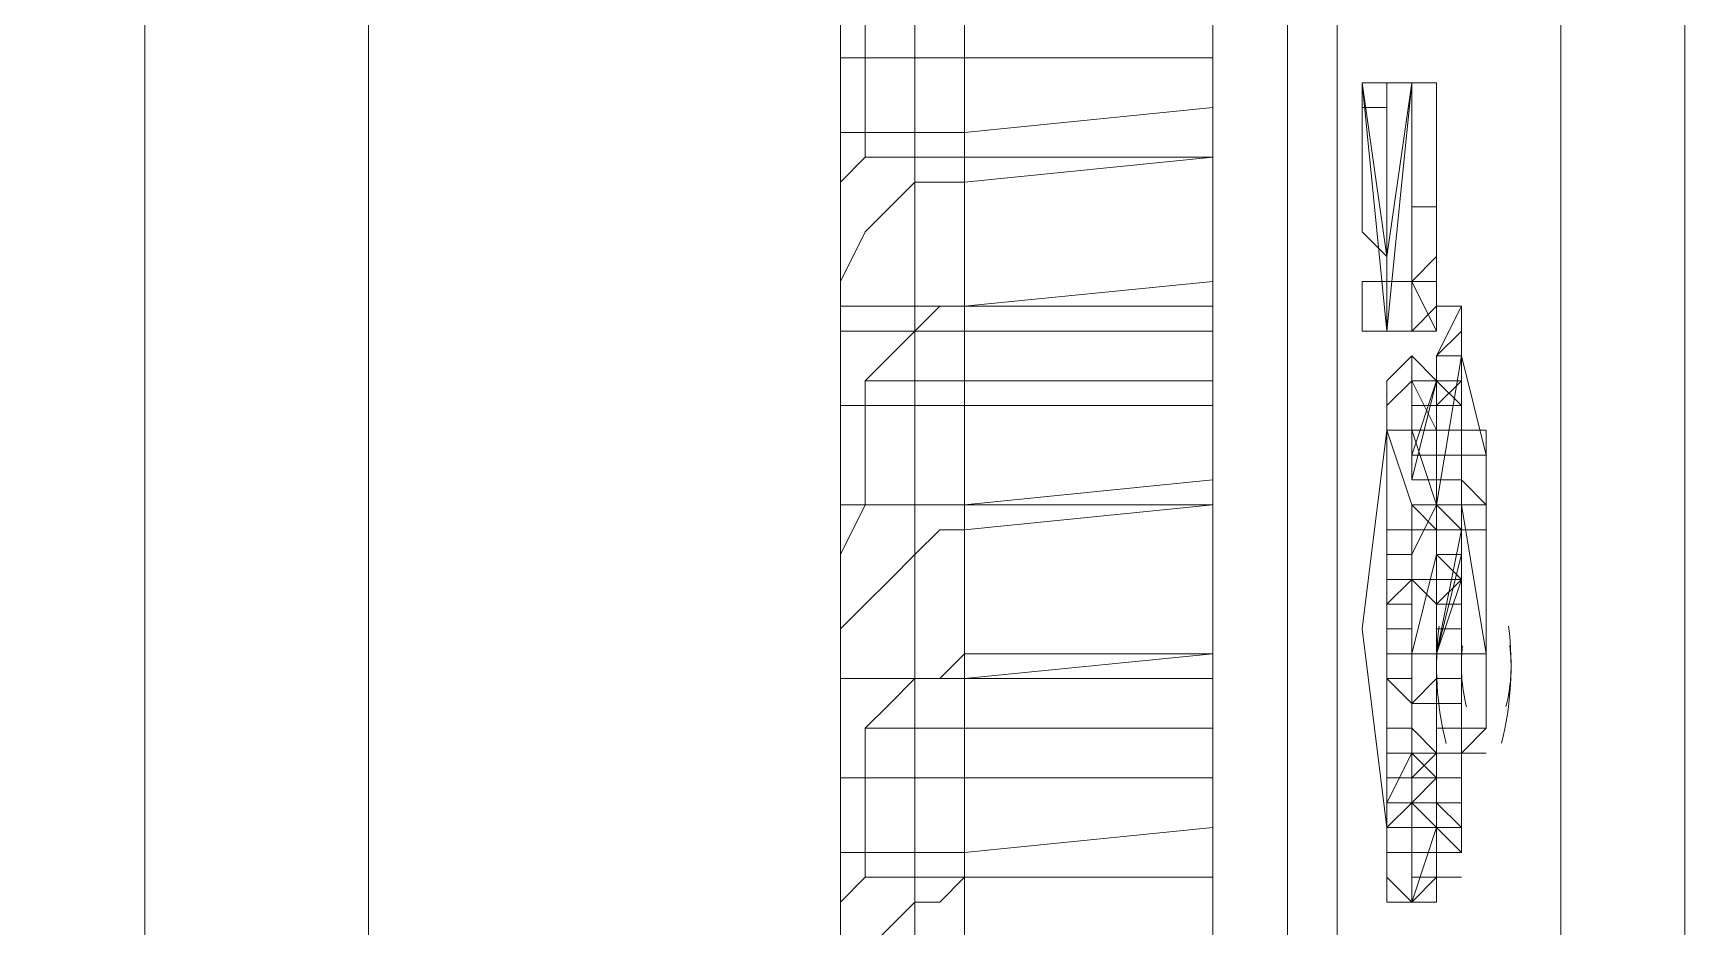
# Model space of a CAD drawing. Header units: millimetres. Extents: x -305 to 1353, y -289 to 1176.
# Drawn here: x -282.901 to -279.166, y 372.338 to 374.359 of the extents above; entities that cross this region are included whole.
import ezdxf

# ---------------------------------------------------------------- set-up
doc = ezdxf.new("R2010")
doc.units = ezdxf.units.MM
doc.header["$MEASUREMENT"] = 0
doc.layers.add('PDF_0', color=7, linetype='Continuous')

msp = doc.modelspace()

# ---------------------------------------------------------------- linework, layer by layer
at = {"layer": 'PDF_0', "lineweight": 18}
for points in [[(-298.0912, 374.4154), (-298.0912, 368.9682), (-298.0912, 368.8559), (-297.5296, 368.8559), (-297.5296, 368.9682), (-297.5296, 370.3721), (-282.9287, 370.3721), (-282.9287, 368.912), (-282.9287, 368.8559), (-280.7948, 368.8559), (-280.7948, 368.912), (-280.7948, 421.6436), (-280.7948, 421.6998), (-282.9287, 421.6998), (-282.9287, 421.6436), (-282.9287, 420.1274), (-297.5296, 420.1274), (-297.5296, 421.6436), (-297.5296, 421.6998), (-298.0912, 421.6998), (-298.0912, 421.6436), (-298.0912, 416.1964)], [(-279.1662, 372.113), (-279.1662, 372.0007), (-279.1662, 371.7199), (-279.1662, 371.6076), (-279.1662, 370.5968), (-279.1662, 369.3613), (-279.8401, 369.3613), (-279.8963, 369.4175), (-279.8963, 369.5859), (-279.9524, 370.2598), (-279.9524, 418.2742), (-279.9524, 418.9481), (-279.8963, 419.1727), (-279.8401, 419.2289)], [(-279.9524, 418.2742), (-280.0647, 418.2742), (-280.0647, 370.2598), (-279.9524, 370.2598)], [(-279.1662, 374.6962), (-279.1662, 372.113), (-279.1662, 372.0007), (-279.1662, 371.7199), (-279.1662, 371.9445), (-279.1662, 372.0568)], [(-280.7948, 374.1347), (-280.2332, 374.1908), (-280.2332, 373.7416), (-280.7948, 373.7416)], [(-280.2332, 374.0785), (-280.7948, 374.0785)], [(-279.6716, 373.7416), (-279.7278, 373.6292), (-279.6716, 373.6292), (-279.6716, 373.6854), (-279.6716, 373.7416), (-279.6716, 373.6854), (-279.6716, 373.6292), (-279.6155, 373.4046), (-279.6155, 373.4608), (-279.6155, 373.2923), (-279.6716, 373.2923), (-279.6155, 373.2923), (-279.6155, 372.9554)], [(-279.6716, 373.7416), (-279.6716, 373.7416)], [(-279.7278, 372.7307), (-279.7839, 372.7869), (-279.7839, 372.9554), (-279.7278, 373.18), (-279.7278, 373.2361), (-279.7278, 373.2923), (-279.7278, 373.6292), (-279.6716, 373.6854)], [(-279.6716, 373.6292), (-279.7278, 373.2923), (-279.6716, 373.2361), (-279.7278, 373.2361), (-279.6716, 373.2361)], [(-279.7278, 373.0677), (-279.6716, 373.0677), (-279.6716, 373.1238), (-279.7278, 372.9554), (-279.6716, 372.9554), (-279.6716, 373.2361), (-279.6155, 373.2361), (-279.6155, 373.2923), (-279.6716, 373.3485), (-279.6716, 373.4046), (-279.6716, 373.5169), (-279.6716, 373.5731), (-279.6716, 373.5169), (-279.6716, 373.2361), (-279.6716, 373.2923), (-279.6716, 373.18), (-279.6716, 372.9554), (-279.6716, 372.8992), (-279.6716, 372.7869), (-279.6716, 372.7307), (-279.6716, 372.6184), (-279.6716, 372.7307), (-279.6716, 372.8992), (-279.6716, 372.7869), (-279.6155, 372.7869)], [(-279.7278, 373.5731), (-279.7278, 373.5169), (-279.6716, 373.5731)], [(-279.6716, 373.5169), (-279.6716, 373.5731), (-279.6716, 373.5169)], [(-279.6716, 373.4046), (-279.6716, 373.4046)], [(-280.2332, 373.2923), (-280.7948, 373.2923), (-280.2332, 373.3485), (-280.2332, 372.9554), (-280.7948, 372.8992)], [(-279.6716, 373.3485), (-279.6716, 373.3485)], [(-279.6716, 373.2923), (-279.6716, 373.2923)], [(-279.6716, 373.2923), (-279.6716, 373.2923)], [(-279.6716, 373.0677), (-279.6716, 373.2361), (-279.7278, 373.2361), (-279.7278, 373.18), (-279.7278, 372.9554), (-279.7839, 372.9554), (-279.7839, 372.7869), (-279.7278, 372.7307), (-279.6716, 372.7307), (-279.6155, 372.7307)], [(-279.7278, 373.2361), (-279.7278, 373.2361)], [(-279.7278, 373.2361), (-279.7278, 373.2361)], [(-279.7278, 373.2361), (-279.7278, 373.2361)], [(-279.6155, 373.2361), (-279.6155, 372.9554), (-279.6716, 372.9554), (-279.6716, 372.8992)], [(-279.6716, 373.2361), (-279.6716, 373.2361)], [(-279.7278, 373.18), (-279.7278, 373.18)], [(-279.7278, 372.9554), (-279.7278, 372.9554)], [(-279.6716, 372.9554), (-279.6716, 372.9554)], [(-279.6155, 372.9554), (-279.6155, 372.9554)], [(-279.6155, 372.9554), (-279.6155, 372.9554)], [(-279.6716, 372.8992), (-279.6716, 372.8992)], [(-279.7278, 372.7869), (-279.6716, 372.7869)], [(-279.6716, 372.7307), (-279.6716, 372.7307)], [(-279.6716, 372.6184), (-279.6716, 372.6746)], [(-279.6716, 372.6184), (-279.6716, 372.6184)], [(-280.7948, 372.5061), (-280.2332, 372.5623), (-280.2332, 372.113), (-280.7948, 372.113)], [(-280.2332, 372.4499), (-280.7948, 372.4499)]]:
    msp.add_lwpolyline(points, dxfattribs=at)
at = {"layer": 'PDF_0', "lineweight": 0}
for points in [[(-279.7278, 371.2145), (-279.6716, 371.6076), (-279.6716, 371.7761), (-279.7839, 371.7761), (-279.6716, 371.7761), (-279.447, 371.7761), (-279.447, 372.0568), (-279.447, 372.1692), (-279.447, 380.8174)], [(-280.2332, 379.6942), (-280.2332, 370.2598)], [(-281.0756, 379.5257), (-281.0756, 369.5298), (-282.648, 369.4736)], [(-280.9071, 379.4696), (-280.9071, 369.4175), (-280.9071, 369.249), (-280.9071, 369.1928), (-282.648, 369.1367), (-280.7948, 369.1367)], [(-282.1425, 379.245), (-282.1425, 370.4844), (-282.1425, 369.5298), (-282.648, 369.5298)], [(-280.7948, 374.0223), (-280.7948, 374.5839), (-280.8509, 374.5278), (-280.9071, 374.5278), (-280.9632, 374.4716), (-281.0194, 374.4154), (-281.0194, 374.0785), (-281.0756, 374.0223), (-281.0756, 373.91), (-281.0756, 373.7977), (-281.0756, 373.7416), (-280.7948, 373.7416), (-280.7948, 373.2361)], [(-280.7948, 374.5839), (-280.2332, 374.5839), (-280.2332, 374.5278), (-280.2332, 374.3031), (-280.2332, 374.1908)], [(-281.0756, 374.5278), (-281.0756, 374.3031)], [(-282.648, 374.4154), (-282.648, 369.1367)], [(-280.7948, 374.1347), (-281.0756, 374.1347), (-281.0756, 374.247), (-281.0756, 374.3031), (-280.2332, 374.3031)], [(-279.7839, 373.6854), (-279.7278, 373.7416), (-279.7278, 373.8539), (-279.7278, 373.7416), (-279.7278, 373.6854), (-279.7839, 373.6854), (-279.7839, 373.7977), (-279.8401, 373.7977), (-279.8401, 373.6854), (-279.8401, 374.247), (-279.8963, 374.247), (-279.8401, 373.8539), (-279.8401, 373.91), (-279.8401, 373.9662), (-279.8401, 374.0223), (-279.8401, 374.0785), (-279.8401, 374.1347), (-279.8401, 374.1908), (-279.8963, 374.1908), (-279.8963, 374.247), (-279.8963, 374.1908), (-279.8963, 374.1347), (-279.8963, 374.0785), (-279.8963, 373.9662), (-279.8963, 373.91), (-279.8401, 373.8539), (-279.8401, 373.7977), (-279.8401, 373.6854), (-279.8963, 374.247)], [(-279.7278, 373.7977), (-279.7278, 373.8539), (-279.7839, 373.7977), (-279.7278, 373.8539), (-279.7278, 373.7416), (-279.7839, 373.6854), (-279.7839, 373.7977), (-279.7839, 373.9662), (-279.7839, 374.247), (-279.7839, 373.9662), (-279.7839, 373.7977), (-279.7839, 373.6854), (-279.7278, 373.7416), (-279.7278, 373.8539), (-279.7278, 373.9662), (-279.7278, 373.8539), (-279.7278, 373.9662), (-279.7278, 373.7977), (-279.7278, 373.9662), (-279.7278, 373.8539), (-279.7278, 373.9662), (-279.7839, 373.9662), (-279.7839, 374.247), (-279.8401, 374.247), (-279.8401, 374.1908), (-279.8401, 374.1347), (-279.8401, 374.0785), (-279.8401, 373.9662), (-279.8401, 373.91), (-279.8401, 373.8539), (-279.8401, 373.7977), (-279.8401, 373.6854), (-279.7839, 374.247), (-279.8401, 373.8539), (-279.8401, 374.247), (-279.8401, 373.6854), (-279.8401, 373.7977), (-279.8401, 373.6854), (-279.8963, 373.6854), (-279.8963, 373.7977), (-279.8401, 373.7977), (-279.7839, 373.7977), (-279.7278, 373.8539), (-279.7278, 373.7977), (-279.7839, 373.7977), (-279.7839, 373.9662), (-279.7839, 373.7977), (-279.7839, 373.6854), (-279.8401, 373.6854), (-279.7839, 373.6854), (-279.7839, 373.7977), (-279.7839, 373.9662), (-279.7839, 373.7977), (-279.7278, 373.6854), (-279.7278, 373.7416), (-279.7278, 373.8539), (-279.7278, 373.9662), (-279.7278, 373.8539), (-279.7278, 373.9662), (-279.7278, 374.247), (-279.7839, 374.247), (-279.7278, 374.247), (-279.7278, 373.9662), (-279.7278, 374.247), (-279.7278, 373.9662), (-279.7278, 374.247)], [(-279.8963, 374.247), (-279.8963, 374.247)], [(-279.8401, 374.247), (-279.8401, 374.247)], [(-279.8401, 374.247), (-279.8401, 374.247)], [(-279.7839, 374.247), (-279.7839, 374.247)], [(-279.7839, 374.247), (-279.7839, 374.247)], [(-279.7839, 374.247), (-279.7839, 374.247)], [(-279.7278, 374.247), (-279.7278, 374.247)], [(-279.7278, 374.247), (-279.7278, 374.247)], [(-279.7278, 374.247), (-279.7278, 374.247)], [(-280.2332, 374.0785), (-280.7948, 374.0223), (-280.8509, 374.0223), (-280.9071, 374.0223), (-280.9632, 373.9662), (-281.0194, 373.91), (-281.0756, 373.7977), (-281.0756, 373.6854), (-281.0756, 373.5169), (-281.0756, 373.4046), (-281.0756, 373.2923), (-280.7948, 373.2923), (-281.0194, 373.2923), (-281.0194, 373.5731)], [(-280.7948, 374.0785), (-281.0194, 374.0785)], [(-279.7839, 373.9662), (-279.7839, 373.9662)], [(-279.7839, 373.7977), (-279.7839, 373.9662), (-279.7839, 373.7977), (-279.7278, 373.6854)], [(-279.7278, 373.9662), (-279.7278, 373.9662)], [(-279.8401, 373.8539), (-279.8401, 373.8539)], [(-280.2332, 373.7977), (-280.7948, 373.7416), (-280.8509, 373.7416), (-280.9071, 373.6854), (-280.9632, 373.6292), (-281.0194, 373.5731), (-280.2332, 373.5731)], [(-279.8963, 373.7977), (-279.8963, 373.7977)], [(-279.8963, 373.7977), (-279.8963, 373.6854)], [(-279.8401, 373.7977), (-279.8401, 373.7977)], [(-281.0756, 373.6854), (-280.2332, 373.6854), (-280.2332, 373.7416)], [(-279.7278, 373.7416), (-279.6716, 373.7416), (-279.6716, 373.6292)], [(-280.2332, 373.6854), (-280.2332, 373.5169), (-281.0756, 373.5169)], [(-279.8963, 373.6854), (-279.8963, 373.6854)], [(-279.8401, 373.6854), (-279.8401, 373.6854)], [(-279.8401, 373.6854), (-279.8401, 373.6854)], [(-279.8401, 373.6854), (-279.8401, 373.6854)], [(-279.7839, 373.6854), (-279.7839, 373.6854)], [(-279.7278, 373.2361), (-279.6716, 373.2361), (-279.6716, 373.4046), (-279.6716, 373.6292), (-279.6716, 373.6854)], [(-279.7839, 373.6292), (-279.7839, 373.6292)], [(-279.6716, 373.4608), (-279.6716, 373.4046), (-279.6716, 373.5169), (-279.7278, 373.5731), (-279.7839, 373.5731), (-279.7839, 373.4046), (-279.7839, 373.3485), (-279.7278, 373.5731), (-279.7278, 373.5169), (-279.7278, 373.4608), (-279.7278, 373.4046), (-279.7839, 373.4046), (-279.7278, 373.5731), (-279.7839, 373.5731), (-279.7839, 373.4608), (-279.7278, 373.4608), (-279.7278, 373.5169), (-279.7839, 373.5169)], [(-279.7278, 373.5169), (-279.7278, 373.4608), (-279.7278, 373.4046), (-279.7278, 373.3485), (-279.7278, 373.4608), (-279.7278, 373.3485), (-279.7278, 373.4046), (-279.7278, 373.2361), (-279.7278, 373.5169), (-279.7839, 373.5169), (-279.7839, 373.4046), (-279.7839, 373.5731), (-279.7839, 373.4046), (-279.7278, 373.4046), (-279.6716, 373.4046), (-279.6716, 373.4608), (-279.6716, 373.4046), (-279.6155, 373.4046)], [(-279.7839, 373.5731), (-279.7839, 373.5731)], [(-279.7278, 373.5731), (-279.7278, 373.5731)], [(-279.7278, 373.5731), (-279.7278, 373.5731)], [(-279.7278, 373.5731), (-279.7278, 373.4608)], [(-279.7278, 373.5731), (-279.7278, 373.5731)], [(-279.7278, 373.3485), (-279.7278, 373.4046), (-279.7278, 373.4608), (-279.7278, 373.5169), (-279.7278, 373.5731)], [(-279.7278, 373.5731), (-279.7278, 373.5731)], [(-279.7278, 373.4046), (-279.7278, 373.3485), (-279.7278, 373.4046), (-279.7278, 373.4608), (-279.7278, 373.5169), (-279.7278, 373.5731)], [(-280.2332, 373.5169), (-280.2332, 373.3485)], [(-279.7839, 373.5169), (-279.7839, 373.5169)], [(-279.7839, 373.5169), (-279.7839, 373.5169)], [(-279.7278, 373.5169), (-279.7278, 373.5169)], [(-279.7278, 373.5169), (-279.7278, 373.5169)], [(-279.6716, 373.5169), (-279.6716, 373.5169)], [(-279.7839, 373.4046), (-279.7839, 373.3485), (-279.7839, 373.4046), (-279.7278, 373.4046), (-279.7278, 373.3485), (-279.7278, 373.4046), (-279.7839, 373.4046), (-279.7839, 373.3485), (-279.7839, 373.4608), (-279.8401, 373.4608), (-279.7839, 373.2923), (-279.7278, 373.2923), (-279.6716, 373.2923)], [(-279.8401, 373.2361), (-279.7839, 373.2361), (-279.8401, 373.2361), (-279.7839, 373.2361), (-279.7839, 373.1238), (-279.7839, 373.2361), (-279.7278, 373.2361), (-279.7278, 373.2923), (-279.7278, 373.2361), (-279.6716, 373.2361), (-279.7278, 373.2361), (-279.7278, 373.3485), (-279.7278, 373.4046), (-279.7839, 373.4046), (-279.7839, 373.3485), (-279.7278, 373.3485), (-279.7839, 373.3485), (-279.7839, 373.4608), (-279.7278, 373.2923), (-279.6716, 373.2923), (-279.6716, 373.4608), (-279.7278, 373.4608), (-279.7278, 373.2923), (-279.7839, 373.2923), (-279.8401, 373.4608), (-279.7839, 373.4608), (-279.7278, 373.2923), (-279.7839, 373.2923), (-279.7839, 373.2361), (-279.7839, 373.18), (-279.7278, 373.2923), (-279.7839, 373.2923)], [(-279.7839, 373.4608), (-279.7839, 373.4608)], [(-279.7278, 373.4608), (-279.7278, 373.3485), (-279.7839, 373.3485), (-279.7839, 373.4608), (-279.7839, 373.3485), (-279.7278, 373.3485), (-279.7839, 373.3485)], [(-279.7278, 373.4608), (-279.7278, 373.3485)], [(-279.6716, 373.2361), (-279.6716, 373.18), (-279.6716, 373.2923), (-279.6716, 373.18), (-279.6716, 373.2361), (-279.6716, 373.2923), (-279.6716, 373.4608), (-279.6155, 373.4608)], [(-279.7839, 373.4046), (-279.7839, 373.4046)], [(-279.7839, 373.4046), (-279.7839, 373.4046)], [(-279.7839, 373.4046), (-279.7839, 373.4046)], [(-279.6716, 373.4046), (-279.6716, 373.3485), (-279.6716, 373.2923), (-279.6716, 373.2361), (-279.7278, 372.9554), (-279.7839, 372.9554), (-279.7839, 372.843), (-279.7278, 372.8992), (-279.7278, 373.0115)], [(-279.7278, 373.4046), (-279.7278, 373.4046)], [(-279.7278, 373.4046), (-279.7278, 373.4046)], [(-279.6716, 373.18), (-279.6716, 373.2923), (-279.7278, 373.2923), (-279.7839, 373.2923), (-279.7278, 373.2923), (-279.6716, 373.2923), (-279.6716, 373.2361), (-279.6716, 373.2923), (-279.6716, 373.18), (-279.6716, 373.2923), (-279.7278, 373.2923), (-279.7278, 373.2361), (-279.7278, 373.0677), (-279.7839, 373.1238), (-279.7839, 373.2361), (-279.8401, 373.2361), (-279.7839, 373.2361), (-279.7839, 373.18), (-279.8401, 373.18), (-279.8401, 373.1238), (-279.8401, 373.18), (-279.8401, 373.1238), (-279.8401, 373.18), (-279.8401, 373.1238), (-279.8401, 373.2361), (-279.8401, 373.18), (-279.8401, 373.2361), (-279.7839, 373.2361), (-279.7839, 373.18), (-279.7839, 373.1238), (-279.7839, 373.18), (-279.7839, 373.2361), (-279.7839, 373.1238), (-279.7278, 373.1238), (-279.7278, 373.2361), (-279.7278, 373.2923), (-279.6716, 373.2923), (-279.6716, 373.2361), (-279.6716, 373.2923), (-279.6716, 373.3485), (-279.6716, 373.2923), (-279.6716, 373.2361), (-279.6716, 373.18), (-279.7278, 373.18), (-279.7278, 373.2361), (-279.6716, 373.2361), (-279.6716, 373.18), (-279.7278, 373.18), (-279.7278, 373.1238), (-279.7839, 373.1238), (-279.8401, 373.1238), (-279.7839, 373.1238), (-279.8401, 373.1238), (-279.8401, 373.2361), (-279.7839, 373.2361), (-279.8401, 373.2361), (-279.8401, 373.18), (-279.7839, 373.18), (-279.7839, 373.2361), (-279.7839, 373.1238), (-279.7839, 373.2361), (-279.8401, 373.2361), (-279.8401, 373.18), (-279.8401, 373.2361), (-279.8401, 373.18)], [(-279.7839, 373.3485), (-279.7839, 373.3485)], [(-279.7839, 373.3485), (-279.7839, 373.3485)], [(-279.7839, 373.3485), (-279.7839, 373.3485)], [(-279.7278, 373.3485), (-279.7278, 373.3485)], [(-279.6716, 373.3485), (-279.6716, 373.3485)], [(-280.2332, 373.2923), (-280.7948, 373.2361), (-280.8509, 373.2361), (-280.9071, 373.18), (-280.9632, 373.1238), (-281.0194, 373.0677), (-281.0756, 373.0115), (-281.0756, 372.8992), (-281.0756, 373.0115), (-281.0756, 373.1238), (-281.0756, 373.18), (-281.0194, 373.2923)], [(-279.7839, 372.4499), (-279.7278, 372.4499), (-279.7839, 372.4499), (-279.7278, 372.4499), (-279.7839, 372.4499), (-279.7839, 372.6184), (-279.7278, 372.6746), (-279.7278, 372.6184), (-279.7839, 372.6184), (-279.7278, 372.6184), (-279.7278, 372.6746), (-279.7278, 372.6184), (-279.6716, 372.6184), (-279.6716, 372.7307), (-279.6155, 372.7869), (-279.6155, 372.9554), (-279.6716, 373.2923), (-279.6716, 373.2361), (-279.6716, 372.9554), (-279.6716, 372.8992), (-279.6716, 372.7869), (-279.6716, 372.8992), (-279.6716, 372.7869), (-279.6716, 372.843), (-279.7278, 372.843), (-279.7839, 372.843), (-279.7278, 372.8992), (-279.7278, 373.0115), (-279.7278, 372.9554), (-279.7278, 373.0115), (-279.7278, 373.0677), (-279.6716, 373.1238), (-279.7278, 373.1238), (-279.6716, 373.1238), (-279.7278, 373.0677), (-279.7278, 373.0115), (-279.7278, 372.9554), (-279.7278, 373.0115), (-279.7278, 372.9554), (-279.6716, 372.9554), (-279.6716, 373.0115)], [(-279.7839, 373.2923), (-279.7839, 373.2923)], [(-279.7839, 373.2923), (-279.7839, 373.2923)], [(-279.7278, 373.2923), (-279.7278, 373.2923)], [(-279.7278, 373.2923), (-279.7278, 373.2923)], [(-279.7278, 373.2923), (-279.7278, 373.2923)], [(-279.6716, 373.2923), (-279.6716, 373.2923)], [(-279.6716, 373.2923), (-279.6716, 373.2923)], [(-279.6716, 373.2923), (-279.6716, 373.2923)], [(-279.8401, 373.2361), (-279.8401, 373.2361)], [(-279.8401, 373.2361), (-279.8401, 373.2361)], [(-279.8401, 373.2361), (-279.8401, 373.2361)], [(-279.8401, 373.2361), (-279.8401, 373.2361)], [(-279.7839, 373.2361), (-279.7839, 373.2361)], [(-279.7839, 373.2361), (-279.7839, 373.2361)], [(-279.7839, 373.2361), (-279.7839, 373.2361)], [(-279.7278, 373.2361), (-279.7278, 373.2361)], [(-279.6716, 373.2361), (-279.6716, 373.2361)], [(-279.6716, 373.2361), (-279.6716, 373.2361)], [(-279.8401, 372.5623), (-279.7839, 372.5623), (-279.7278, 372.5623), (-279.7839, 372.6184), (-279.7278, 372.6184), (-279.6716, 372.6184), (-279.6716, 372.6746), (-279.6716, 372.7307), (-279.6716, 372.6746), (-279.7278, 372.6746), (-279.7278, 372.6184), (-279.7278, 372.7307), (-279.7278, 372.6184), (-279.7278, 372.6746), (-279.7839, 372.7307), (-279.7839, 372.7869), (-279.7839, 372.843), (-279.7839, 372.9554), (-279.7839, 373.0677), (-279.7839, 373.18), (-279.7839, 373.1238), (-279.8401, 373.1238), (-279.8401, 373.18), (-279.7839, 373.18), (-279.7839, 373.0677), (-279.7839, 372.9554), (-279.7839, 372.843), (-279.7839, 372.7869), (-279.7839, 372.7307), (-279.7278, 372.6746), (-279.6716, 372.6746), (-279.6716, 372.7307), (-279.6716, 372.7869), (-279.6716, 372.6746), (-279.7278, 372.6746), (-279.6716, 372.6746), (-279.6716, 372.7869), (-279.7278, 372.7869), (-279.7278, 372.9554), (-279.6716, 372.9554), (-279.6716, 372.8992), (-279.7278, 372.8992), (-279.7278, 372.9554), (-279.7278, 372.8992), (-279.7278, 372.9554), (-279.7278, 372.8992), (-279.7278, 372.9554), (-279.7278, 372.8992), (-279.6716, 372.8992)], [(-279.6716, 373.18), (-279.6716, 373.18)], [(-279.6716, 373.18), (-279.6716, 373.18)], [(-279.6716, 373.18), (-279.6716, 373.18)], [(-279.7278, 373.1238), (-279.7839, 373.1238)], [(-279.7278, 373.0677), (-279.7839, 373.1238)], [(-279.7839, 373.1238), (-279.7278, 373.1238)], [(-279.7278, 373.1238), (-279.7278, 373.1238)], [(-279.7278, 373.1238), (-279.7278, 373.1238)], [(-279.8401, 373.0115), (-279.8401, 373.0677)], [(-279.8401, 373.0677), (-279.8401, 373.0115)], [(-279.8401, 373.0677), (-279.8401, 373.0115)], [(-279.8401, 373.0115), (-279.8401, 373.0677)], [(-279.7839, 373.0677), (-279.8401, 373.0677)], [(-279.8401, 373.0115), (-279.8401, 373.0677)], [(-279.8401, 373.0677), (-279.8401, 373.0115)], [(-279.8401, 373.0677), (-279.8401, 373.0677)], [(-279.8401, 373.0115), (-279.8401, 373.0677)], [(-279.8401, 373.0677), (-279.8401, 373.0115)], [(-279.8401, 373.0677), (-279.8401, 373.0115)], [(-279.7839, 373.0677), (-279.8401, 373.0677)], [(-279.7839, 373.0677), (-279.8401, 373.0677)], [(-279.7839, 373.0677), (-279.8401, 373.0677)], [(-279.8401, 373.0115), (-279.8401, 373.0677)], [(-279.8401, 373.0677), (-279.8401, 373.0677)], [(-279.7839, 373.0677), (-279.8401, 373.0677)], [(-279.8401, 373.0677), (-279.8401, 373.0677)], [(-279.8401, 373.0677), (-279.8401, 373.0115)], [(-279.7839, 373.0115), (-279.7839, 373.0677)], [(-279.7839, 373.0677), (-279.7839, 373.0115)], [(-279.7839, 373.0115), (-279.7839, 373.0677)], [(-279.7839, 373.0677), (-279.7839, 373.0115)], [(-279.7839, 373.0677), (-279.7839, 373.0115)], [(-279.7839, 373.0677), (-279.7839, 373.0115)], [(-279.7839, 373.0115), (-279.7839, 373.0677)], [(-279.7839, 373.0677), (-279.7839, 373.0677)], [(-279.7839, 373.0677), (-279.7839, 373.0115)], [(-279.7839, 373.0677), (-279.7839, 373.0677)], [(-279.7839, 373.0115), (-279.7839, 373.0677)], [(-279.7278, 373.0677), (-279.7278, 373.0677)], [(-279.7278, 373.0677), (-279.7278, 373.0677)], [(-279.8401, 372.9554), (-279.8401, 373.0115)], [(-279.8401, 373.0115), (-279.8401, 372.9554)], [(-279.8401, 372.9554), (-279.8401, 373.0115)], [(-279.8401, 373.0115), (-279.8401, 372.9554)], [(-279.7839, 373.0115), (-279.8401, 373.0115)], [(-279.8401, 373.0115), (-279.8401, 372.9554)], [(-279.8401, 372.9554), (-279.8401, 373.0115)], [(-279.8401, 373.0115), (-279.8401, 372.9554)], [(-279.7839, 373.0115), (-279.8401, 373.0115)], [(-279.7839, 373.0115), (-279.8401, 373.0115)], [(-279.8401, 373.0115), (-279.8401, 372.9554)], [(-279.7839, 372.9554), (-279.7839, 373.0115)], [(-279.7839, 372.9554), (-279.7839, 373.0115)], [(-279.7839, 373.0115), (-279.7839, 372.9554)], [(-279.7839, 373.0115), (-279.7839, 372.9554)], [(-279.7839, 373.0115), (-279.7839, 372.9554)], [(-279.7839, 372.9554), (-279.7839, 373.0115)], [(-279.7278, 373.0115), (-279.7278, 373.0115)], [(-280.2332, 371.2706), (-280.2332, 371.046), (-281.0756, 371.046), (-281.0756, 371.2706), (-281.0756, 371.383), (-281.0194, 371.4391), (-280.9632, 371.4953), (-280.9071, 371.5514), (-280.8509, 371.6076), (-280.7948, 371.6076), (-280.7948, 372.113), (-281.0756, 372.113), (-281.0756, 372.1692), (-281.0756, 372.2815), (-281.0756, 372.3938), (-281.0194, 372.4499), (-281.0194, 372.7869), (-280.9632, 372.843), (-280.9071, 372.8992), (-280.8509, 372.8992), (-280.7948, 372.9554), (-280.7948, 372.4499), (-281.0194, 372.4499)], [(-280.7948, 372.9554), (-280.2332, 372.9554), (-280.2332, 372.8992), (-280.2332, 372.6746), (-280.2332, 372.5623)], [(-279.8401, 372.9554), (-279.8401, 372.9554)], [(-279.8401, 372.9554), (-279.8401, 372.9554)], [(-279.8401, 372.9554), (-279.7839, 372.9554)], [(-279.7839, 372.9554), (-279.7839, 372.9554)], [(-279.7839, 372.9554), (-279.7839, 372.9554)], [(-279.6155, 372.9554), (-279.6155, 372.7869), (-279.6716, 372.7307), (-279.6716, 372.6184), (-279.7278, 372.6184), (-279.6716, 372.6184), (-279.7278, 372.6184), (-279.7278, 372.5623), (-279.7278, 372.5061)], [(-279.7278, 372.9554), (-279.7278, 372.9554)], [(-279.7278, 372.9554), (-279.7278, 372.9554)], [(-279.7278, 372.9554), (-279.7278, 372.9554)], [(-279.7278, 372.9554), (-279.7278, 372.9554)], [(-279.6716, 372.9554), (-279.6716, 372.9554)], [(-279.6716, 372.9554), (-279.6716, 372.9554)], [(-279.6155, 372.9554), (-279.6155, 372.9554)], [(-280.7948, 372.8992), (-281.0756, 372.8992), (-280.2332, 372.8992)], [(-281.0756, 372.8992), (-281.0756, 372.6746)], [(-279.8401, 372.8992), (-279.8401, 372.7869)], [(-279.8401, 372.8992), (-279.8401, 372.7869)], [(-279.7839, 372.7869), (-279.7839, 372.843), (-279.7839, 372.8992)], [(-279.7839, 372.8992), (-279.7839, 372.843), (-279.7839, 372.7869)], [(-279.7278, 372.8992), (-279.7278, 372.8992)], [(-279.7278, 372.8992), (-279.7278, 372.8992)], [(-279.6716, 372.8992), (-279.6716, 372.8992)], [(-279.8401, 372.5061), (-279.7839, 372.5061), (-279.7839, 372.4499), (-279.7839, 372.5623), (-279.7839, 372.4499), (-279.7839, 372.5061), (-279.7839, 372.5623), (-279.8401, 372.5623), (-279.8401, 372.6746), (-279.8401, 372.6184), (-279.8401, 372.5623), (-279.8401, 372.6184), (-279.8401, 372.5623), (-279.7839, 372.5623), (-279.8401, 372.5623), (-279.7839, 372.6184), (-279.7839, 372.6746), (-279.7278, 372.7307), (-279.6716, 372.7307), (-279.6716, 372.6746), (-279.6716, 372.6184), (-279.7278, 372.6184), (-279.7839, 372.6184), (-279.7278, 372.6746), (-279.7278, 372.843), (-279.7278, 372.7869), (-279.7278, 372.6746), (-279.7278, 372.6184), (-279.6716, 372.5623), (-279.6716, 372.5061), (-279.6716, 372.5623), (-279.7278, 372.5623), (-279.6716, 372.5623), (-279.7278, 372.5623), (-279.7278, 372.5061), (-279.7278, 372.4499), (-279.7278, 372.3938), (-279.7278, 372.4499), (-279.7278, 372.3938), (-279.7839, 372.3938), (-279.7839, 372.4499), (-279.7278, 372.4499), (-279.7839, 372.4499), (-279.7839, 372.6184), (-279.7839, 372.5623), (-279.7839, 372.5061), (-279.7839, 372.5623), (-279.7278, 372.5623), (-279.7839, 372.5623), (-279.7839, 372.6184), (-279.7278, 372.6184), (-279.7278, 372.5623), (-279.7839, 372.5623), (-279.7839, 372.5061), (-279.7839, 372.5623), (-279.7839, 372.5061), (-279.7278, 372.5061), (-279.7278, 372.5623), (-279.6716, 372.5623), (-279.7278, 372.5623), (-279.7278, 372.5061), (-279.6716, 372.5061), (-279.7278, 372.5623), (-279.6716, 372.5623)], [(-279.7278, 372.6184), (-279.7278, 372.4499), (-279.7278, 372.6184), (-279.7278, 372.5623), (-279.7839, 372.5623), (-279.7839, 372.6184), (-279.7839, 372.5623), (-279.7839, 372.6184), (-279.7278, 372.6184), (-279.7278, 372.5623), (-279.7278, 372.5061), (-279.7278, 372.5623), (-279.7278, 372.5061), (-279.7839, 372.5061), (-279.7839, 372.5623), (-279.7839, 372.6184), (-279.7839, 372.5623), (-279.7839, 372.5061), (-279.7839, 372.3938), (-279.7839, 372.4499), (-279.7278, 372.4499), (-279.7278, 372.5061), (-279.7278, 372.3938), (-279.7278, 372.4499), (-279.7278, 372.5061), (-279.7278, 372.5623), (-279.7278, 372.5061), (-279.7839, 372.5061), (-279.7839, 372.4499), (-279.7278, 372.4499), (-279.7278, 372.3938), (-279.7839, 372.3938), (-279.7839, 372.5061), (-279.7839, 372.5623), (-279.7839, 372.6184), (-279.7839, 372.6746), (-279.7839, 372.7307), (-279.7839, 372.6746), (-279.7839, 372.6184), (-279.7839, 372.6746), (-279.8401, 372.6746), (-279.8401, 372.6184), (-279.7839, 372.7307), (-279.7278, 372.7307), (-279.7278, 372.7869), (-279.7278, 372.843), (-279.7278, 372.7869), (-279.7278, 372.7307), (-279.6716, 372.7307), (-279.6716, 372.7869), (-279.6716, 372.843), (-279.6716, 372.7869), (-279.6716, 372.843), (-279.7278, 372.843)], [(-279.7278, 372.843), (-279.7278, 372.843)], [(-279.7278, 372.843), (-279.7278, 372.843)], [(-279.6716, 372.843), (-279.6716, 372.843)], [(-280.2332, 372.7869), (-281.0194, 372.7869)], [(-279.7839, 372.7869), (-279.8401, 372.7869)], [(-279.7839, 372.7869), (-279.8401, 372.7869)], [(-279.7839, 372.7869), (-279.7839, 372.7869)], [(-279.7278, 372.7869), (-279.7278, 372.7869)], [(-279.6716, 372.7869), (-279.6716, 372.7307)], [(-279.6716, 372.7307), (-279.6716, 372.7869)], [(-279.6716, 372.7869), (-279.6716, 372.7869)], [(-279.6716, 372.7869), (-279.6716, 372.7869)], [(-279.6716, 372.7869), (-279.6716, 372.7869)], [(-279.8401, 372.7307), (-279.8401, 372.7307)], [(-279.8401, 372.6184), (-279.7839, 372.7307), (-279.7839, 372.6184), (-279.7839, 372.6746), (-279.7278, 372.6746), (-279.7839, 372.6746), (-279.7839, 372.6184), (-279.7278, 372.5623), (-279.7278, 372.5061), (-279.6716, 372.5061), (-279.6716, 372.6184)], [(-279.7839, 372.7307), (-279.7839, 372.7307)], [(-279.7839, 372.7307), (-279.7839, 372.7307)], [(-279.7839, 372.7307), (-279.7839, 372.7307)], [(-279.7839, 372.7307), (-279.7839, 372.7307)], [(-279.7278, 372.7307), (-279.7278, 372.7307)], [(-279.7278, 372.7307), (-279.7278, 372.7307)], [(-279.7278, 372.7307), (-279.7278, 372.7307)], [(-279.6716, 372.7307), (-279.6716, 372.7307)], [(-279.6716, 372.7307), (-279.6716, 372.7307)], [(-279.6716, 372.7307), (-279.6716, 372.7307)], [(-279.6716, 372.7307), (-279.6716, 372.7307)], [(-279.6716, 372.7307), (-279.6716, 372.7307)], [(-280.2332, 372.6746), (-281.0756, 372.6746), (-281.0756, 372.6184), (-281.0756, 372.5061), (-280.7948, 372.5061)], [(-279.8401, 372.6746), (-279.7839, 372.6746), (-279.8401, 372.6746), (-279.8401, 372.5623), (-279.8401, 372.6184), (-279.7839, 372.6184), (-279.7839, 372.5623), (-279.7839, 372.5061), (-279.7839, 372.4499), (-279.7278, 372.4499), (-279.7278, 372.5061), (-279.6716, 372.5061)], [(-279.8401, 372.6746), (-279.8401, 372.6746)], [(-279.8401, 372.6746), (-279.8401, 372.6746)], [(-279.7839, 372.6746), (-279.7839, 372.6746)], [(-279.7839, 372.5623), (-279.7839, 372.6746)], [(-279.7839, 372.5623), (-279.7839, 372.6746)], [(-279.7839, 372.6746), (-279.7839, 372.6746)], [(-279.7839, 372.6746), (-279.7839, 372.6184)], [(-279.7839, 372.6184), (-279.7839, 372.6746)], [(-279.7278, 372.6746), (-279.7278, 372.6746)], [(-279.7278, 372.6746), (-279.7278, 372.6746)], [(-279.7278, 372.6746), (-279.7278, 372.6746)], [(-279.7278, 372.6746), (-279.7278, 372.6746)], [(-279.7278, 372.6746), (-279.7278, 372.6746)], [(-279.6716, 372.6746), (-279.6716, 372.6746)], [(-279.6716, 372.6746), (-279.6716, 372.6746)], [(-279.6716, 372.6746), (-279.6716, 372.6746)], [(-279.6716, 372.6746), (-279.6716, 372.6746)], [(-279.6716, 372.6746), (-279.6716, 372.6746)], [(-279.8401, 372.6184), (-279.8401, 372.6184)], [(-279.8401, 372.6184), (-279.8401, 372.6184)], [(-279.8401, 372.5623), (-279.7839, 372.6184)], [(-279.7839, 372.6184), (-279.7839, 372.6184)], [(-279.7839, 372.6184), (-279.7839, 372.6184)], [(-279.7839, 372.6184), (-279.7839, 372.6184)], [(-279.7839, 372.6184), (-279.7839, 372.6184)], [(-279.7839, 372.6184), (-279.7839, 372.6184)], [(-279.7839, 372.6184), (-279.7839, 372.5623)], [(-279.7278, 372.6184), (-279.7278, 372.6184)], [(-279.7278, 372.6184), (-279.7278, 372.6184)], [(-279.6716, 372.6184), (-279.6716, 372.6184)], [(-279.6716, 372.6184), (-279.6716, 372.6184)], [(-279.6716, 372.6184), (-279.6716, 372.6184)], [(-279.6716, 372.6184), (-279.6716, 372.6184)], [(-279.8401, 372.5623), (-279.8401, 372.5623)], [(-279.8401, 372.5623), (-279.8401, 372.5623)], [(-279.7839, 372.5623), (-279.8401, 372.5623)], [(-279.8401, 372.5623), (-279.8401, 372.5623)], [(-279.7839, 372.5623), (-279.7839, 372.5623)], [(-279.7839, 372.5623), (-279.7839, 372.5623)], [(-279.7839, 372.5623), (-279.7839, 372.5623)], [(-279.7278, 372.5623), (-279.7839, 372.5623)], [(-279.7278, 372.5623), (-279.7278, 372.5623)], [(-279.7278, 372.5623), (-279.7278, 372.5623)], [(-279.7278, 372.5623), (-279.7278, 372.5623)], [(-279.7278, 372.5623), (-279.7278, 372.5623)], [(-279.6716, 372.5623), (-279.6716, 372.5623)], [(-279.6716, 372.5623), (-279.6716, 372.5623)], [(-279.6716, 372.5623), (-279.6716, 372.5623)], [(-279.6716, 372.4499), (-279.7278, 372.4499), (-279.7278, 372.3938), (-279.7278, 372.5061), (-279.7839, 372.5061)], [(-279.7278, 372.5061), (-279.7278, 372.5061)], [(-279.7278, 372.5061), (-279.7278, 372.5061)], [(-279.7278, 372.5061), (-279.7278, 372.5061)], [(-279.6716, 372.5061), (-279.6716, 372.5061)], [(-279.6716, 372.5061), (-279.6716, 372.5061)], [(-279.6716, 372.5061), (-279.6716, 372.5061)], [(-279.6716, 372.5061), (-279.6716, 372.5061)], [(-280.7948, 372.4499), (-280.2332, 372.4499), (-280.7948, 372.4499), (-280.8509, 372.3938), (-280.9071, 372.3938), (-280.9632, 372.3376), (-281.0194, 372.2815), (-281.0756, 372.1692), (-281.0756, 372.0568), (-280.2332, 372.0568), (-280.2332, 372.113)], [(-279.7839, 372.4499), (-279.7839, 372.4499)], [(-279.7839, 372.4499), (-279.7839, 372.4499)], [(-279.7839, 372.4499), (-279.7839, 372.4499)], [(-279.7839, 372.4499), (-279.7839, 372.4499)], [(-279.7278, 372.4499), (-279.7278, 372.4499)], [(-279.7278, 372.4499), (-279.7278, 372.4499)], [(-279.7278, 372.4499), (-279.7278, 372.4499)], [(-279.7278, 372.4499), (-279.7278, 372.4499)], [(-279.7278, 372.4499), (-279.7278, 372.4499)], [(-279.7839, 372.3938), (-279.7839, 372.3938)], [(-279.7839, 372.3938), (-279.7839, 372.3938)], [(-279.7839, 372.3938), (-279.7839, 372.3938)], [(-279.7278, 372.3938), (-279.7278, 372.3938)]]:
    msp.add_lwpolyline(points, dxfattribs=at)
for points in [[(-279.8401, 373.8539), (-279.8401, 374.247), (-279.8401, 374.1908), (-279.8401, 374.1347), (-279.8401, 374.0785), (-279.8401, 374.0223), (-279.8401, 373.9662), (-279.8401, 373.91)], [(-279.7278, 373.8539), (-279.7278, 373.9662)], [(-279.8963, 373.0115), (-279.8401, 372.5623), (-279.8401, 372.3938), (-279.7839, 372.3938), (-279.7278, 372.5623), (-279.7278, 373.0115), (-279.7278, 373.4608), (-279.7839, 373.5731), (-279.7839, 373.6292), (-279.8401, 373.5731), (-279.8401, 373.4608)], [(-279.8963, 373.0115), (-279.8401, 372.5623), (-279.8401, 372.3938), (-279.7839, 372.3938), (-279.7278, 372.5623), (-279.7278, 373.0115), (-279.7278, 373.4608), (-279.7839, 373.5731), (-279.7839, 373.6292), (-279.8401, 373.5731), (-279.8401, 373.4608)], [(-279.8401, 373.4046), (-279.8401, 373.5169), (-279.7839, 373.5731), (-279.7839, 373.6292), (-279.7278, 373.5731), (-279.7278, 373.5169), (-279.7278, 373.4608), (-279.7278, 373.3485), (-279.7278, 373.18), (-279.7278, 373.0115), (-279.7278, 372.8992), (-279.7278, 372.7307), (-279.7278, 372.6184), (-279.7278, 372.5061), (-279.7278, 372.4499), (-279.7839, 372.3938), (-279.8401, 372.4499), (-279.8401, 372.5623), (-279.8401, 372.6746), (-279.8401, 372.7869), (-279.8401, 372.9554), (-279.8401, 373.1238), (-279.8401, 373.2361)], [(-279.8401, 373.4046), (-279.8401, 373.5169), (-279.7839, 373.5731), (-279.7839, 373.6292), (-279.7278, 373.5731), (-279.7278, 373.5169), (-279.7278, 373.4608), (-279.7278, 373.3485), (-279.7278, 373.18), (-279.7278, 373.0115), (-279.7278, 372.8992), (-279.7278, 372.7307), (-279.7278, 372.6184), (-279.7278, 372.5061), (-279.7278, 372.4499), (-279.7839, 372.3938), (-279.8401, 372.4499), (-279.8401, 372.5623), (-279.8401, 372.6746), (-279.8401, 372.7869), (-279.8401, 372.9554), (-279.8401, 373.1238), (-279.8401, 373.2361)], [(-279.7839, 373.5731), (-279.7278, 373.5731), (-279.7839, 373.5731), (-279.7278, 373.5731), (-279.7278, 373.4608), (-279.7839, 373.4608)], [(-279.7839, 373.3485), (-279.7839, 373.4046), (-279.7278, 373.4046), (-279.7278, 373.4608), (-279.7278, 373.5169), (-279.7278, 373.5731), (-279.6716, 373.5731), (-279.6716, 373.5169), (-279.7278, 373.5169), (-279.7839, 373.5169), (-279.7839, 373.4608), (-279.7839, 373.5169), (-279.7839, 373.4046), (-279.7839, 373.3485), (-279.7278, 373.3485)], [(-279.7278, 373.3485), (-279.7278, 373.2361), (-279.6716, 373.2361), (-279.6716, 373.3485)], [(-279.7839, 373.2923), (-279.7839, 373.2361), (-279.7839, 373.18), (-279.7839, 373.1238), (-279.8401, 373.0677), (-279.8401, 373.0115), (-279.8401, 372.9554), (-279.8401, 372.8992), (-279.7839, 372.843), (-279.7839, 372.7869), (-279.7839, 372.7307), (-279.7839, 372.6746), (-279.7839, 372.7307), (-279.7278, 372.7307), (-279.7278, 372.7869), (-279.7278, 372.843), (-279.7278, 372.8992), (-279.7278, 372.9554), (-279.7278, 373.0115), (-279.7278, 373.0677), (-279.7278, 373.1238), (-279.7278, 373.18), (-279.7278, 373.2361)], [(-279.7839, 373.2923), (-279.7278, 373.2923)], [(-279.7278, 373.2361), (-279.6716, 373.2361), (-279.6716, 373.2923), (-279.7278, 373.2923)], [(-279.7278, 373.1238), (-279.7278, 373.18), (-279.6716, 373.18), (-279.7278, 373.18), (-279.7278, 373.2361), (-279.7278, 373.1238), (-279.7278, 373.0677)], [(-279.7278, 373.18), (-279.7278, 373.2361)], [(-279.7278, 372.7307), (-279.7278, 372.843), (-279.7278, 372.8992), (-279.7278, 372.9554), (-279.6716, 373.18), (-279.7278, 373.18), (-279.7278, 373.1238), (-279.7278, 373.18), (-279.6716, 373.1238), (-279.7278, 373.1238), (-279.7278, 372.9554), (-279.7278, 372.7869)], [(-279.8401, 373.0677), (-279.7839, 373.0677), (-279.7839, 373.0115), (-279.8401, 373.0115)], [(-279.8401, 372.9554), (-279.7839, 372.9554), (-279.7839, 373.0115), (-279.8401, 373.0115)], [(-279.8401, 373.0115), (-279.8401, 372.9554)], [(-279.7839, 372.9554), (-279.7839, 373.0115), (-279.7839, 372.9554), (-279.8401, 372.9554)], [(-279.8401, 373.0115), (-279.7839, 373.0115), (-279.7839, 372.9554), (-279.8401, 372.9554)], [(-279.7278, 372.7869), (-279.6716, 372.7869), (-279.7278, 372.7869), (-279.7278, 372.7307), (-279.6716, 372.7307), (-279.7278, 372.7307), (-279.7278, 372.9554), (-279.6716, 372.9554), (-279.6716, 373.0115), (-279.7278, 373.0115), (-279.7278, 372.9554), (-279.7278, 373.0115), (-279.7278, 372.9554), (-279.7278, 372.8992), (-279.7278, 372.6746), (-279.7278, 372.7307), (-279.7278, 372.7869), (-279.7278, 372.843), (-279.7278, 372.7869), (-279.7278, 372.7307), (-279.7278, 372.6746), (-279.6716, 372.6746), (-279.7278, 372.6746)], [(-279.8401, 372.8992), (-279.8401, 372.7307), (-279.7839, 372.7307), (-279.7839, 372.8992)], [(-279.8401, 372.7307), (-279.8401, 372.8992), (-279.7839, 372.8992), (-279.7839, 372.7307), (-279.7839, 372.6184), (-279.7839, 372.6746), (-279.7278, 372.7307), (-279.7839, 372.7307)], [(-279.7839, 372.7869), (-279.7839, 372.843), (-279.7839, 372.8992), (-279.7839, 372.843)], [(-279.6716, 372.5061), (-279.6716, 372.5623), (-279.6716, 372.5061), (-279.7278, 372.5623), (-279.6716, 372.5623), (-279.7278, 372.6184), (-279.7278, 372.6746), (-279.6716, 372.6746), (-279.7278, 372.6746), (-279.7278, 372.6184), (-279.6716, 372.6184)], [(-279.6716, 372.6746), (-279.7278, 372.6746)], [(-279.7278, 372.5623), (-279.7278, 372.5061)], [(-279.7278, 372.5061), (-279.6716, 372.5061)], [(-279.7839, 372.4499), (-279.7278, 372.4499)], [(-279.7278, 372.3938), (-279.7839, 372.3938)]]:
    msp.add_lwpolyline(points, close=True, dxfattribs=at)
at = {"layer": 'PDF_0', "lineweight": 18}
msp.add_lwpolyline([(-279.6716, 373.6292), (-279.6716, 373.6854), (-279.6716, 373.7416), (-279.6716, 373.6854)], close=True, dxfattribs=at)
for centre, radius, start, end in [((-279.0257, 372.9272), 0.7021, 172.596, 194.3903), ((-280.2611, 372.9272), 0.7018, 345.6437, 7.4411), ((-279.3069, 372.9272), 0.3648, 172.7144, 194.5544), ((-279.9246, 372.9274), 0.3653, 345.5625, 7.3488)]:
    msp.add_arc(centre, radius, start, end, dxfattribs=at)

doc.saveas('drawing.dxf')
